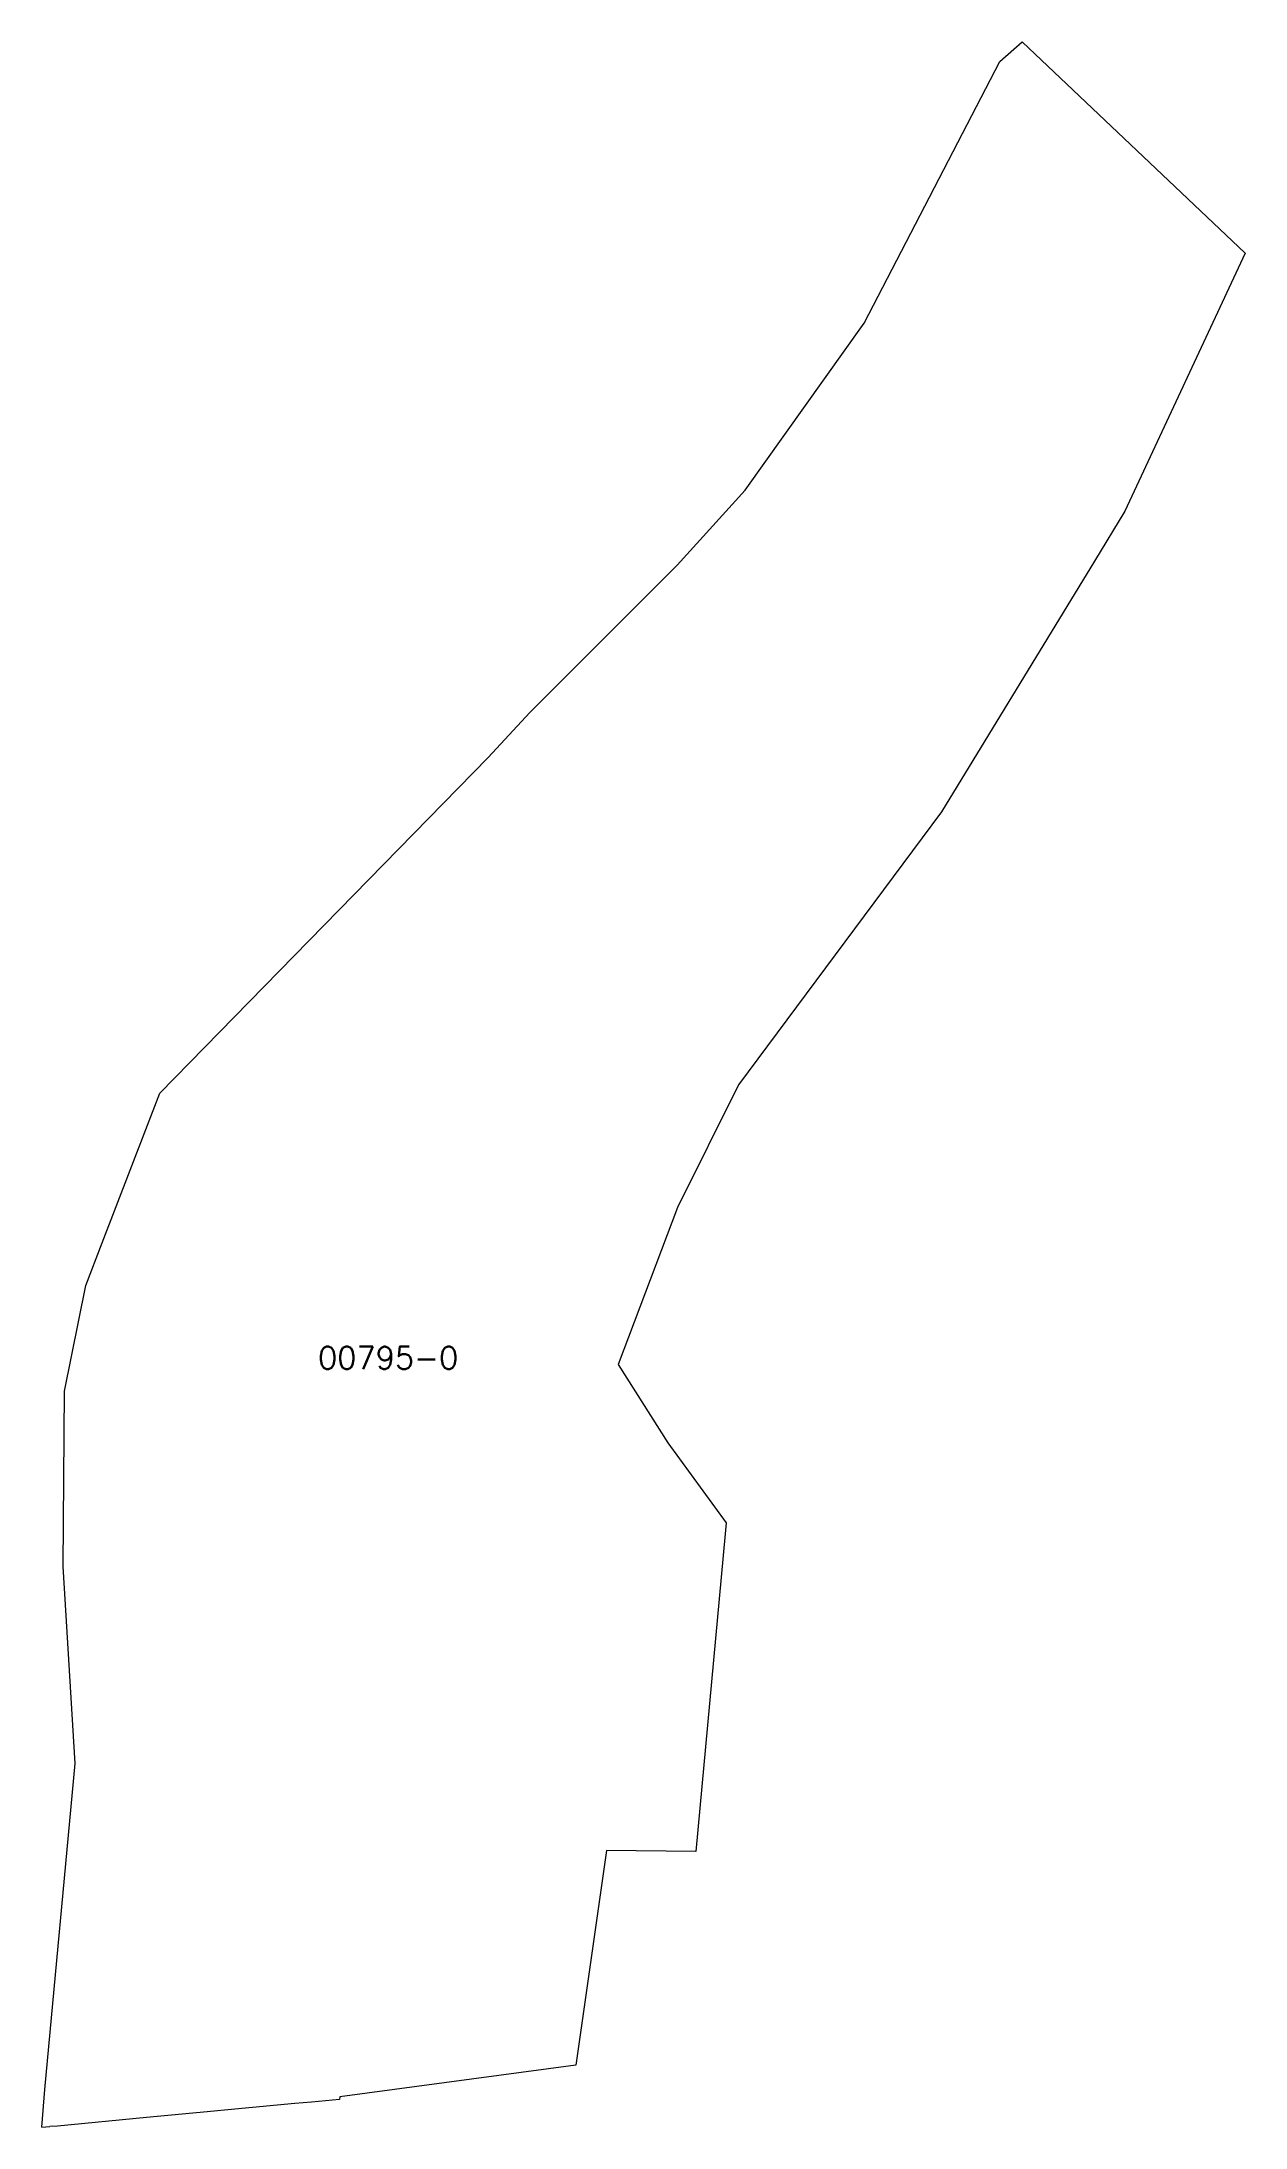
# Model space of a CAD drawing. Header units: metres. Extents: x 7508340 to 7508474, y 4691107 to 4691340.
import ezdxf

# ---------------------------------------------------------------- set-up
doc = ezdxf.new("R2010")
doc.units = ezdxf.units.M
doc.layers.add('rregullimi pikat', color=1, linetype='Continuous', lineweight=0)
doc.styles.get("Standard").update_dxf_attribs({"font": 'simplex.shx'})

msp = doc.modelspace()

# ---------------------------------------------------------------- linework, layer by layer
at = {"layer": 'rregullimi pikat', "flags": 128}
for points in [[(7508339.96, 4691107), (7508340.29, 4691111.23), (7508343.68, 4691147.58), (7508342.37, 4691169.53), (7508342.5, 4691189.09), (7508344.88, 4691200.85), (7508346.7, 4691205.64), (7508353.11, 4691222.3), (7508389.73, 4691259.74), (7508394.38, 4691264.77), (7508410.78, 4691281.18), (7508418.36, 4691289.55), (7508431.66, 4691308.17), (7508446.77, 4691337.35), (7508449.25, 4691339.55), (7508474.13, 4691315.98)], [(7508474.13, 4691315.98), (7508460.72, 4691287.2), (7508457.31, 4691281.62), (7508440.26, 4691253.67), (7508427.35, 4691236.28), (7508417.62, 4691223.23), (7508410.85, 4691209.57), (7508404.22, 4691192.06), (7508409.74, 4691183.34)], [(7508409.74, 4691183.34), (7508416.26, 4691174.39), (7508416.15, 4691173.19), (7508412.88, 4691137.76), (7508402.93, 4691137.87), (7508399.51, 4691113.94), (7508373.18, 4691110.41), (7508373.14, 4691110.1), (7508370.04, 4691109.82), (7508368.18, 4691109.64), (7508361.5, 4691109.01), (7508358.41, 4691108.71), (7508351.64, 4691108.08), (7508341.73, 4691107.14), (7508340.88, 4691107.09)], [(7508339.96, 4691107), (7508340.88, 4691107.09)]]:
    msp.add_lwpolyline(points, dxfattribs=at)

# ---------------------------------------------------------------- texts
at = {"layer": 'rregullimi pikat'}
msp.add_text('00795-0', height=2.5, dxfattribs=at).set_placement((7508370.76, 4691191.55))

doc.saveas('drawing.dxf')
